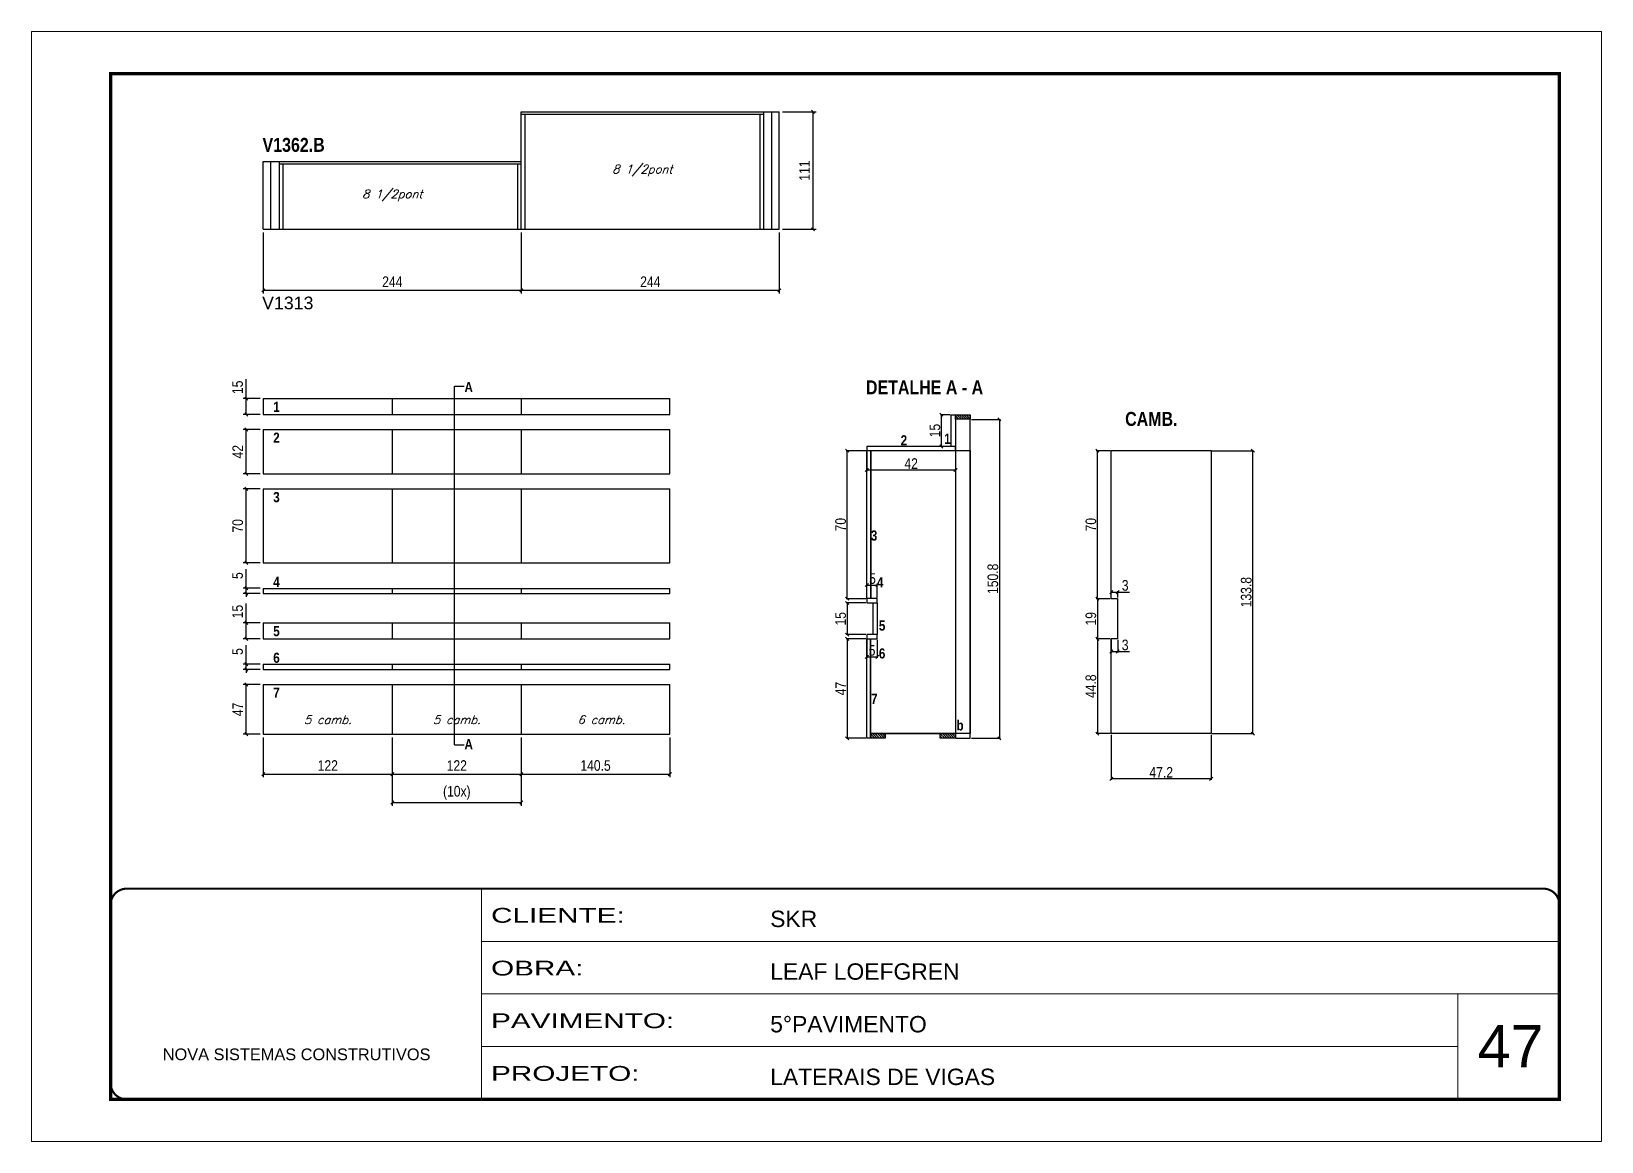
# Model space of a CAD drawing. Extents: x 3309 to 10384, y -2522 to 14608.
# Drawn here: x 6506 to 7991, y 924 to 1974 of the extents above; entities that cross this region are included whole.
import ezdxf

# ---------------------------------------------------------------- set-up
doc = ezdxf.new("R2010")
doc.units = 0
doc.linetypes.add('CONTINUO', pattern=[0])
doc.linetypes.add('DASHED', pattern=[0.75, 0.5, -0.25])
for name, color, linetype in [('5', 5, 'Continuous'), ('COTA', 241, 'Continuous'), ('detalhes', 4, 'Continuous'), ('NOMENCLATURA', 7, 'Continuous'), ('Painéis', 200, 'Continuous'), ('SARR_2.2x7', 40, 'Continuous'), ('SARR_3.5x7', 81, 'Continuous'), ('texto', 7, 'Continuous')]:
    doc.layers.add(name, color=color, linetype=linetype)
for name, color, linetype, lineweight in [('CARIMBO', 255, 'Continuous', 9), ('Folhas', 255, 'Continuous', 9), ('SARRAFO DE PRESSAO', 251, 'DASHED', 9)]:
    doc.layers.add(name, color=color, linetype=linetype, lineweight=lineweight)
doc.styles.add('ARIAL', font='arial.ttf')
doc.styles.add('COTA TECNICA', font='techl___.ttf', dxfattribs={"height": 10})
doc.styles.add('COTA TECNICA 2X', font='techl___.ttf', dxfattribs={"height": 10})
doc.styles.add('Romans', font='romans.shx')
doc.styles.get("Standard").update_dxf_attribs({"font": 'arial.ttf'})
doc.styles.add('TECNICA', font='techb___.ttf', dxfattribs={"height": 10})
doc.styles.add('Tecnologia', font='')
doc.styles.get('Tecnologia').set_extended_font_data('Forgotten Futurist')
doc.dimstyles.new('PAINEL', dxfattribs={"dimtxt": 10, "dimasz": 3, "dimexe": 3, "dimexo": 3, "dimgap": 3, "dimtad": 1, "dimdec": 1, "dimzin": 12, "dimdsep": 46, "dimtxsty": 'COTA TECNICA', "dimblk1": 'OBLIQUE', "dimblk2": 'OBLIQUE', "dimsah": 1, "dimcen": 0.9, "dimclrd": 4, "dimclre": 4, "dimclrt": 240, "dimadec": 1, "dimazin": 3, "dimtfac": 1, "dimtdec": 1, "dimtmove": 0, "dimatfit": 3, "dimfxl": 1, "dimtolj": 1, "dimtzin": 12, "dimarcsym": 0})
doc.dimstyles.new('SECAO', dxfattribs={"dimscale": 0.333333, "dimtxt": 5, "dimasz": 9, "dimexe": 3, "dimexo": 3, "dimgap": 3, "dimtad": 1, "dimdec": 1, "dimlfac": 0.5, "dimzin": 12, "dimdsep": 46, "dimtxsty": 'COTA TECNICA 2X', "dimblk1": 'OBLIQUE', "dimblk2": 'OBLIQUE', "dimsah": 1, "dimcen": 0.9, "dimclrd": 4, "dimclre": 4, "dimclrt": 240, "dimadec": 1, "dimazin": 3, "dimtfac": 1, "dimtdec": 1, "dimtmove": 0, "dimatfit": 3, "dimfxl": 1, "dimtolj": 1, "dimtzin": 12, "dimarcsym": 0})

# ---------------------------------------------------------------- blocks, each defined once
blk = doc.blocks.new('9999999999')
at = {"color": 30, "linetype": 'CONTINUO'}
for p, q in [((98564.6, 34230.2), (98564.6, 34429.4)), ((98564.6, 34379.6), (99584, 34379.6)), ((98564.6, 34329.8), (99488, 34329.8)), ((99584, 34329.8), (99488, 34329.8)), ((99488, 34329.8), (99488, 34230.2)), ((98564.6, 34280), (99488, 34280))]:
    blk.add_line(p, q, dxfattribs=at)
at = {"color": 30, "linetype": 'CONTINUO', "const_width": 2}
blk.add_lwpolyline([(99584, 34230.2), (99584, 34414.4, 0.414214), (99569, 34429.4), (98229, 34429.4, 0.414214), (98214, 34414.4), (98214, 34245.2, 0.414214), (98229, 34230.2), (99584, 34230.2)], format="xyb", dxfattribs=at)
at = {"layer": 'Folhas'}
blk.add_lwpolyline([(98139, 34190.2), (99624, 34190.2), (99624, 35240.2), (98139, 35240.2)], close=True, dxfattribs=at)
at = {"layer": 'Folhas', "color": 30, "const_width": 3}
blk.add_lwpolyline([(98214, 34230.2), (99584, 34230.2), (99584, 35200.2), (98214, 35200.2)], close=True, dxfattribs=at)
at = {"color": 7, "linetype": 'Continuous', "ltscale": 5, "style": 'ARIAL'}
for s, height, p in [('SKR', 15.48, (98837.7, 34393.1)), ('LEAF LOEFGREN', 15.483, (98837.7, 34343.3)), ('5°PAVIMENTO', 15.483, (98837.7, 34293.5)), ('NOVA SISTEMAS CONSTRUTIVOS', 11.059, (98263.2, 34267.2)), ('LATERAIS DE VIGAS', 15.483, (98837.7, 34243.7))]:
    blk.add_text(s, height=height, dxfattribs=at).set_placement(p)
at = {"layer": 'Folhas', "color": 7, "style": 'Tecnologia', "width": 1.5}
for s, p in [('CLIENTE:', (98573.7, 34397.2)), ('OBRA:', (98573.7, 34347.3)), ('PAVIMENTO:', (98573.7, 34297.5)), ('PROJETO:', (98573.7, 34247.7))]:
    blk.add_text(s, height=14, dxfattribs=at).set_placement(p)
blk = doc.blocks.new('_Oblique')
at = {"color": 0, "linetype": 'ByBlock', "lineweight": -2}
blk.add_line((-0.5, -0.5), (0.5, 0.5), dxfattribs=at)
blk = doc.blocks.new('*D1522')
at = {"layer": 'COTA', "color": 4, "linetype": 'ByBlock', "lineweight": -2, "transparency": 16777216}
for p, q in [((6725.7, 1783.4), (6725.7, 1725.7)), ((6969.7, 1783.4), (6969.7, 1725.7)), ((6725.7, 1728.7), (6969.7, 1728.7))]:
    blk.add_line(p, q, dxfattribs=at)
at = {"layer": 'Defpoints', "color": 0, "linetype": 'ByBlock', "transparency": 16777216}
for p in [(6725.7, 1786.4), (6969.7, 1786.4), (6969.7, 1728.7)]:
    blk.add_point(p, dxfattribs=at)
at = {"layer": 'COTA', "color": 4, "linetype": 'ByBlock', "lineweight": -2, "transparency": 16777216, "xscale": 3, "yscale": 3, "zscale": 3, "rotation": 180}
blk.add_blockref('_Oblique', (6725.7, 1728.7), dxfattribs=at)
at = {"layer": 'COTA', "color": 4, "linetype": 'ByBlock', "lineweight": -2, "transparency": 16777216, "xscale": 3, "yscale": 3, "zscale": 3}
blk.add_blockref('_Oblique', (6969.7, 1728.7), dxfattribs=at)
at = {"layer": 'COTA', "color": 240, "linetype": 'ByBlock', "transparency": 16777216, "insert": (6847.7, 1736.8), "char_height": 10, "attachment_point": 5, "style": 'COTA TECNICA'}
blk.add_mtext('\\A1;244', dxfattribs=at)
blk = doc.blocks.new('*D1523')
at = {"layer": 'COTA', "color": 4, "linetype": 'ByBlock', "lineweight": -2, "transparency": 16777216}
for p, q in [((6969.7, 1783.4), (6969.7, 1725.7)), ((7213.7, 1783.4), (7213.7, 1725.7)), ((6969.7, 1728.7), (7213.7, 1728.7))]:
    blk.add_line(p, q, dxfattribs=at)
at = {"layer": 'Defpoints', "color": 0, "linetype": 'ByBlock', "transparency": 16777216}
for p in [(6969.7, 1786.4), (7213.7, 1786.4), (7213.7, 1728.7)]:
    blk.add_point(p, dxfattribs=at)
at = {"layer": 'COTA', "color": 4, "linetype": 'ByBlock', "lineweight": -2, "transparency": 16777216, "xscale": 3, "yscale": 3, "zscale": 3, "rotation": 180}
blk.add_blockref('_Oblique', (6969.7, 1728.7), dxfattribs=at)
at = {"layer": 'COTA', "color": 4, "linetype": 'ByBlock', "lineweight": -2, "transparency": 16777216, "xscale": 3, "yscale": 3, "zscale": 3}
blk.add_blockref('_Oblique', (7213.7, 1728.7), dxfattribs=at)
at = {"layer": 'COTA', "color": 240, "linetype": 'ByBlock', "transparency": 16777216, "insert": (7091.7, 1736.8), "char_height": 10, "attachment_point": 5, "style": 'COTA TECNICA'}
blk.add_mtext('\\A1;244', dxfattribs=at)
blk = doc.blocks.new('*D1524')
at = {"layer": 'COTA', "color": 4, "lineweight": -2, "transparency": 16777216}
for p, q in [((7216.7, 1897.4), (7248.5, 1897.4)), ((7245.5, 1897.4), (7245.5, 1786.4)), ((7216.7, 1786.4), (7248.5, 1786.4))]:
    blk.add_line(p, q, dxfattribs=at)
at = {"layer": 'Defpoints', "color": 0, "transparency": 16777216}
for p in [(7213.7, 1897.4), (7213.7, 1786.4), (7245.5, 1786.4)]:
    blk.add_point(p, dxfattribs=at)
at = {"layer": 'COTA', "color": 4, "lineweight": -2, "transparency": 16777216, "xscale": 3, "yscale": 3, "zscale": 3}
for p, rotation in [((7245.5, 1897.4), 90), ((7245.5, 1786.4), 270)]:
    blk.add_blockref('_Oblique', p, dxfattribs=dict(at, rotation=rotation))
at = {"layer": 'COTA', "color": 240, "transparency": 16777216, "insert": (7237.5, 1841.9), "char_height": 10, "attachment_point": 5, "rotation": 90, "style": 'COTA TECNICA'}
blk.add_mtext('\\A1;111', dxfattribs=at)
blk = doc.blocks.new('*D1528')
at = {"layer": 'COTA', "color": 4, "lineweight": -2, "transparency": 16777216}
for p, q in [((7295.4, 1433), (7276.8, 1433)), ((7277.8, 1433), (7277.8, 1403)), ((7295.4, 1403), (7276.8, 1403))]:
    blk.add_line(p, q, dxfattribs=at)
at = {"layer": 'Defpoints', "color": 0, "transparency": 16777216}
for p in [(7296.4, 1433), (7277.8, 1403), (7296.4, 1403)]:
    blk.add_point(p, dxfattribs=at)
at = {"layer": 'COTA', "color": 4, "lineweight": -2, "transparency": 16777216, "xscale": 3, "yscale": 3, "zscale": 3}
for p, rotation in [((7277.8, 1433), 90), ((7277.8, 1403), 270)]:
    blk.add_blockref('_Oblique', p, dxfattribs=dict(at, rotation=rotation))
at = {"layer": 'COTA', "color": 240, "transparency": 16777216, "insert": (7271.7, 1418), "char_height": 10, "attachment_point": 5, "rotation": 90, "style": 'COTA TECNICA 2X'}
blk.add_mtext('\\A1;15', dxfattribs=at)
blk = doc.blocks.new('*D1529')
at = {"layer": 'COTA', "color": 4, "lineweight": -2, "transparency": 16777216}
for p, q in [((7296.4, 1438), (7296.4, 1450.9)), ((7296.4, 1449.9), (7306.4, 1449.9)), ((7306.4, 1438), (7306.4, 1450.9))]:
    blk.add_line(p, q, dxfattribs=at)
at = {"layer": 'Defpoints', "color": 0, "transparency": 16777216}
for p in [(7306.4, 1449.9), (7296.4, 1437), (7306.4, 1437)]:
    blk.add_point(p, dxfattribs=at)
at = {"layer": 'COTA', "color": 4, "lineweight": -2, "transparency": 16777216, "xscale": 3, "yscale": 3, "zscale": 3, "rotation": 180}
blk.add_blockref('_Oblique', (7296.4, 1449.9), dxfattribs=at)
at = {"layer": 'COTA', "color": 4, "lineweight": -2, "transparency": 16777216, "xscale": 3, "yscale": 3, "zscale": 3}
blk.add_blockref('_Oblique', (7306.4, 1449.9), dxfattribs=at)
at = {"layer": 'COTA', "color": 240, "transparency": 16777216, "insert": (7301.8, 1456), "char_height": 10, "attachment_point": 5, "style": 'COTA TECNICA 2X'}
blk.add_mtext('\\A1;5', dxfattribs=at)
blk = doc.blocks.new('*D1526')
at = {"layer": 'COTA', "color": 4, "lineweight": -2, "transparency": 16777216}
for p, q in [((7296.4, 1398), (7296.4, 1381)), ((7306.4, 1398), (7306.4, 1381)), ((7296.4, 1382), (7306.4, 1382))]:
    blk.add_line(p, q, dxfattribs=at)
at = {"layer": 'Defpoints', "color": 0, "transparency": 16777216}
for p in [(7296.4, 1399), (7306.4, 1399), (7306.4, 1382)]:
    blk.add_point(p, dxfattribs=at)
at = {"layer": 'COTA', "color": 4, "lineweight": -2, "transparency": 16777216, "xscale": 3, "yscale": 3, "zscale": 3, "rotation": 180}
blk.add_blockref('_Oblique', (7296.4, 1382), dxfattribs=at)
at = {"layer": 'COTA', "color": 4, "lineweight": -2, "transparency": 16777216, "xscale": 3, "yscale": 3, "zscale": 3}
blk.add_blockref('_Oblique', (7306.4, 1382), dxfattribs=at)
at = {"layer": 'COTA', "color": 240, "transparency": 16777216, "insert": (7301.4, 1388.1), "char_height": 10, "attachment_point": 5, "style": 'COTA TECNICA 2X'}
blk.add_mtext('\\A1;5', dxfattribs=at)
blk = doc.blocks.new('*D1527')
at = {"layer": 'COTA', "color": 4, "lineweight": -2, "transparency": 16777216}
for p, q in [((7295.4, 1399), (7276.8, 1399)), ((7277.8, 1399), (7277.8, 1305)), ((7295.4, 1305), (7276.8, 1305))]:
    blk.add_line(p, q, dxfattribs=at)
at = {"layer": 'Defpoints', "color": 0, "transparency": 16777216}
for p in [(7296.4, 1399), (7277.8, 1305), (7296.4, 1305)]:
    blk.add_point(p, dxfattribs=at)
at = {"layer": 'COTA', "color": 4, "lineweight": -2, "transparency": 16777216, "xscale": 3, "yscale": 3, "zscale": 3}
for p, rotation in [((7277.8, 1399), 90), ((7277.8, 1305), 270)]:
    blk.add_blockref('_Oblique', p, dxfattribs=dict(at, rotation=rotation))
at = {"layer": 'COTA', "color": 240, "transparency": 16777216, "insert": (7271.8, 1352), "char_height": 10, "attachment_point": 5, "rotation": 90, "style": 'COTA TECNICA 2X'}
blk.add_mtext('\\A1;47', dxfattribs=at)
blk = doc.blocks.new('*D1525')
at = {"layer": 'COTA', "color": 4, "lineweight": -2, "transparency": 16777216}
for p, q in [((7295.4, 1577), (7276.8, 1577)), ((7277.8, 1437), (7277.8, 1577)), ((7295.4, 1437), (7276.8, 1437))]:
    blk.add_line(p, q, dxfattribs=at)
at = {"layer": 'Defpoints', "color": 0, "transparency": 16777216}
for p in [(7277.8, 1577), (7296.4, 1577), (7296.4, 1437)]:
    blk.add_point(p, dxfattribs=at)
at = {"layer": 'COTA', "color": 4, "lineweight": -2, "transparency": 16777216, "xscale": 3, "yscale": 3, "zscale": 3}
for p, rotation in [((7277.8, 1577), 90), ((7277.8, 1437), 270)]:
    blk.add_blockref('_Oblique', p, dxfattribs=dict(at, rotation=rotation))
at = {"layer": 'COTA', "color": 240, "transparency": 16777216, "insert": (7271.7, 1507), "char_height": 10, "attachment_point": 5, "rotation": 90, "style": 'COTA TECNICA 2X'}
blk.add_mtext('\\A1;70', dxfattribs=at)
blk = doc.blocks.new('*D1530')
at = {"layer": 'COTA', "color": 4, "lineweight": -2, "transparency": 16777216}
for p, q in [((7296.4, 1576), (7296.4, 1557.7)), ((7380.4, 1576), (7380.4, 1557.7)), ((7380.4, 1558.7), (7296.4, 1558.7))]:
    blk.add_line(p, q, dxfattribs=at)
at = {"layer": 'Defpoints', "color": 0, "transparency": 16777216}
for p in [(7296.4, 1577), (7380.4, 1577), (7296.4, 1558.7)]:
    blk.add_point(p, dxfattribs=at)
at = {"layer": 'COTA', "color": 4, "lineweight": -2, "transparency": 16777216, "xscale": 3, "yscale": 3, "zscale": 3, "rotation": 180}
blk.add_blockref('_Oblique', (7296.4, 1558.7), dxfattribs=at)
at = {"layer": 'COTA', "color": 4, "lineweight": -2, "transparency": 16777216, "xscale": 3, "yscale": 3, "zscale": 3}
blk.add_blockref('_Oblique', (7380.4, 1558.7), dxfattribs=at)
at = {"layer": 'COTA', "color": 240, "transparency": 16777216, "insert": (7338.4, 1564.8), "char_height": 10, "attachment_point": 5, "style": 'COTA TECNICA 2X'}
blk.add_mtext('\\A1;42', dxfattribs=at)
blk = doc.blocks.new('*D1531')
at = {"layer": 'COTA', "color": 4, "lineweight": -2, "transparency": 16777216}
for p, q in [((7375.4, 1611), (7366, 1611)), ((7367, 1581), (7367, 1611)), ((7375.4, 1581), (7366, 1581))]:
    blk.add_line(p, q, dxfattribs=at)
at = {"layer": 'Defpoints', "color": 0, "transparency": 16777216}
for p in [(7367, 1611), (7376.4, 1611), (7376.4, 1581)]:
    blk.add_point(p, dxfattribs=at)
at = {"layer": 'COTA', "color": 4, "lineweight": -2, "transparency": 16777216, "xscale": 3, "yscale": 3, "zscale": 3}
for p, rotation in [((7367, 1611), 90), ((7367, 1581), 270)]:
    blk.add_blockref('_Oblique', p, dxfattribs=dict(at, rotation=rotation))
at = {"layer": 'COTA', "color": 240, "transparency": 16777216, "insert": (7360.9, 1596), "char_height": 10, "attachment_point": 5, "rotation": 90, "style": 'COTA TECNICA 2X'}
blk.add_mtext('\\A1;15', dxfattribs=at)
blk = doc.blocks.new('*D1532')
at = {"layer": 'COTA', "color": 4, "lineweight": -2, "transparency": 16777216}
for p, q in [((6709.6, 1626.2), (6709.6, 1644.6)), ((6722.7, 1626.2), (6706.6, 1626.2)), ((6709.6, 1611.2), (6709.6, 1626.2)), ((6722.7, 1611.2), (6706.6, 1611.2))]:
    blk.add_line(p, q, dxfattribs=at)
at = {"layer": 'Defpoints', "color": 0, "transparency": 16777216}
for p in [(6709.6, 1626.2), (6725.7, 1626.2), (6725.7, 1611.2)]:
    blk.add_point(p, dxfattribs=at)
at = {"layer": 'COTA', "color": 4, "lineweight": -2, "transparency": 16777216, "xscale": 3, "yscale": 3, "zscale": 3}
for p, rotation in [((6709.6, 1626.2), 90), ((6709.6, 1611.2), 270)]:
    blk.add_blockref('_Oblique', p, dxfattribs=dict(at, rotation=rotation))
at = {"layer": 'COTA', "color": 240, "transparency": 16777216, "insert": (6701.4, 1636.9), "char_height": 10, "attachment_point": 5, "rotation": 90, "style": 'COTA TECNICA'}
blk.add_mtext('\\A1;15', dxfattribs=at)
blk = doc.blocks.new('*D1533')
at = {"layer": 'COTA', "color": 4, "lineweight": -2, "transparency": 16777216}
for p, q in [((6722.7, 1597), (6706.6, 1597)), ((6709.6, 1555), (6709.6, 1597)), ((6722.7, 1555), (6706.6, 1555))]:
    blk.add_line(p, q, dxfattribs=at)
at = {"layer": 'Defpoints', "color": 0, "transparency": 16777216}
for p in [(6709.6, 1597), (6725.7, 1597), (6725.7, 1555)]:
    blk.add_point(p, dxfattribs=at)
at = {"layer": 'COTA', "color": 4, "lineweight": -2, "transparency": 16777216, "xscale": 3, "yscale": 3, "zscale": 3}
for p, rotation in [((6709.6, 1597), 90), ((6709.6, 1555), 270)]:
    blk.add_blockref('_Oblique', p, dxfattribs=dict(at, rotation=rotation))
at = {"layer": 'COTA', "color": 240, "transparency": 16777216, "insert": (6701.5, 1576), "char_height": 10, "attachment_point": 5, "rotation": 90, "style": 'COTA TECNICA'}
blk.add_mtext('\\A1;42', dxfattribs=at)
blk = doc.blocks.new('*D1534')
at = {"layer": 'COTA', "color": 4, "lineweight": -2, "transparency": 16777216}
for p, q in [((6722.7, 1540.9), (6706.6, 1540.9)), ((6709.6, 1470.9), (6709.6, 1540.9)), ((6722.7, 1470.9), (6706.6, 1470.9))]:
    blk.add_line(p, q, dxfattribs=at)
at = {"layer": 'Defpoints', "color": 0, "transparency": 16777216}
for p in [(6709.6, 1540.9), (6725.7, 1540.9), (6725.7, 1470.9)]:
    blk.add_point(p, dxfattribs=at)
at = {"layer": 'COTA', "color": 4, "lineweight": -2, "transparency": 16777216, "xscale": 3, "yscale": 3, "zscale": 3}
for p, rotation in [((6709.6, 1540.9), 90), ((6709.6, 1470.9), 270)]:
    blk.add_blockref('_Oblique', p, dxfattribs=dict(at, rotation=rotation))
at = {"layer": 'COTA', "color": 240, "transparency": 16777216, "insert": (6701.5, 1505.9), "char_height": 10, "attachment_point": 5, "rotation": 90, "style": 'COTA TECNICA'}
blk.add_mtext('\\A1;70', dxfattribs=at)
blk = doc.blocks.new('*D1535')
at = {"layer": 'COTA', "color": 4, "lineweight": -2, "transparency": 16777216}
for p, q in [((6709.6, 1446.8), (6709.6, 1464.9)), ((6722.7, 1446.8), (6706.6, 1446.8)), ((6722.7, 1441.8), (6706.6, 1441.8)), ((6709.6, 1441.8), (6709.6, 1446.8)), ((6709.6, 1441.8), (6709.6, 1438.8))]:
    blk.add_line(p, q, dxfattribs=at)
at = {"layer": 'Defpoints', "color": 0, "transparency": 16777216}
for p in [(6709.6, 1446.8), (6725.7, 1446.8), (6725.7, 1441.8)]:
    blk.add_point(p, dxfattribs=at)
at = {"layer": 'COTA', "color": 4, "lineweight": -2, "transparency": 16777216, "xscale": 3, "yscale": 3, "zscale": 3}
for p, rotation in [((6709.6, 1446.8), 270), ((6709.6, 1441.8), 90)]:
    blk.add_blockref('_Oblique', p, dxfattribs=dict(at, rotation=rotation))
at = {"layer": 'COTA', "color": 240, "transparency": 16777216, "insert": (6701.4, 1458.8), "char_height": 10, "attachment_point": 5, "rotation": 90, "style": 'COTA TECNICA'}
blk.add_mtext('\\A1;5', dxfattribs=at)
blk = doc.blocks.new('*D1536')
at = {"layer": 'COTA', "color": 4, "lineweight": -2, "transparency": 16777216}
for p, q in [((6709.6, 1414.1), (6709.6, 1432.5)), ((6722.7, 1414.1), (6706.6, 1414.1)), ((6709.6, 1399.1), (6709.6, 1414.1)), ((6722.7, 1399.1), (6706.6, 1399.1))]:
    blk.add_line(p, q, dxfattribs=at)
at = {"layer": 'Defpoints', "color": 0, "transparency": 16777216}
for p in [(6709.6, 1414.1), (6725.7, 1414.1), (6725.7, 1399.1)]:
    blk.add_point(p, dxfattribs=at)
at = {"layer": 'COTA', "color": 4, "lineweight": -2, "transparency": 16777216, "xscale": 3, "yscale": 3, "zscale": 3}
for p, rotation in [((6709.6, 1414.1), 90), ((6709.6, 1399.1), 270)]:
    blk.add_blockref('_Oblique', p, dxfattribs=dict(at, rotation=rotation))
at = {"layer": 'COTA', "color": 240, "transparency": 16777216, "insert": (6701.4, 1424.8), "char_height": 10, "attachment_point": 5, "rotation": 90, "style": 'COTA TECNICA'}
blk.add_mtext('\\A1;15', dxfattribs=at)
blk = doc.blocks.new('*D1537')
at = {"layer": 'COTA', "color": 4, "lineweight": -2, "transparency": 16777216}
for p, q in [((6709.6, 1375), (6709.6, 1393.1)), ((6722.7, 1375), (6706.6, 1375)), ((6722.7, 1370), (6706.6, 1370)), ((6709.6, 1370), (6709.6, 1375)), ((6709.6, 1370), (6709.6, 1367))]:
    blk.add_line(p, q, dxfattribs=at)
at = {"layer": 'Defpoints', "color": 0, "transparency": 16777216}
for p in [(6709.6, 1375), (6725.7, 1375), (6725.7, 1370)]:
    blk.add_point(p, dxfattribs=at)
at = {"layer": 'COTA', "color": 4, "lineweight": -2, "transparency": 16777216, "xscale": 3, "yscale": 3, "zscale": 3}
for p, rotation in [((6709.6, 1375), 270), ((6709.6, 1370), 90)]:
    blk.add_blockref('_Oblique', p, dxfattribs=dict(at, rotation=rotation))
at = {"layer": 'COTA', "color": 240, "transparency": 16777216, "insert": (6701.4, 1387), "char_height": 10, "attachment_point": 5, "rotation": 90, "style": 'COTA TECNICA'}
blk.add_mtext('\\A1;5', dxfattribs=at)
blk = doc.blocks.new('*D1538')
at = {"layer": 'COTA', "color": 4, "lineweight": -2, "transparency": 16777216}
for p, q in [((6722.7, 1355.8), (6706.6, 1355.8)), ((6709.6, 1308.8), (6709.6, 1355.8)), ((6722.7, 1308.8), (6706.6, 1308.8))]:
    blk.add_line(p, q, dxfattribs=at)
at = {"layer": 'Defpoints', "color": 0, "transparency": 16777216}
for p in [(6709.6, 1355.8), (6725.7, 1355.8), (6725.7, 1308.8)]:
    blk.add_point(p, dxfattribs=at)
at = {"layer": 'COTA', "color": 4, "lineweight": -2, "transparency": 16777216, "xscale": 3, "yscale": 3, "zscale": 3}
for p, rotation in [((6709.6, 1355.8), 90), ((6709.6, 1308.8), 270)]:
    blk.add_blockref('_Oblique', p, dxfattribs=dict(at, rotation=rotation))
at = {"layer": 'COTA', "color": 240, "transparency": 16777216, "insert": (6701.5, 1332.3), "char_height": 10, "attachment_point": 5, "rotation": 90, "style": 'COTA TECNICA'}
blk.add_mtext('\\A1;47', dxfattribs=at)
blk = doc.blocks.new('*D1539')
at = {"layer": 'COTA', "color": 4, "lineweight": -2, "transparency": 16777216}
for p, q in [((6725.7, 1305.8), (6725.7, 1268.1)), ((6847.7, 1305.8), (6847.7, 1268.1)), ((6725.7, 1271.1), (6847.7, 1271.1))]:
    blk.add_line(p, q, dxfattribs=at)
at = {"layer": 'Defpoints', "color": 0, "transparency": 16777216}
for p in [(6725.7, 1308.8), (6847.7, 1308.8), (6847.7, 1271.1)]:
    blk.add_point(p, dxfattribs=at)
at = {"layer": 'COTA', "color": 4, "lineweight": -2, "transparency": 16777216, "xscale": 3, "yscale": 3, "zscale": 3, "rotation": 180}
blk.add_blockref('_Oblique', (6725.7, 1271.1), dxfattribs=at)
at = {"layer": 'COTA', "color": 4, "lineweight": -2, "transparency": 16777216, "xscale": 3, "yscale": 3, "zscale": 3}
blk.add_blockref('_Oblique', (6847.7, 1271.1), dxfattribs=at)
at = {"layer": 'COTA', "color": 240, "transparency": 16777216, "insert": (6786.7, 1279.2), "char_height": 10, "attachment_point": 5, "style": 'COTA TECNICA'}
blk.add_mtext('\\A1;122', dxfattribs=at)
blk = doc.blocks.new('*D1540')
at = {"layer": 'COTA', "color": 4, "lineweight": -2, "transparency": 16777216}
for p, q in [((6847.7, 1305.8), (6847.7, 1268.1)), ((6969.7, 1305.8), (6969.7, 1268.1)), ((6847.7, 1271.1), (6969.7, 1271.1))]:
    blk.add_line(p, q, dxfattribs=at)
at = {"layer": 'Defpoints', "color": 0, "transparency": 16777216}
for p in [(6847.7, 1308.8), (6969.7, 1308.8), (6969.7, 1271.1)]:
    blk.add_point(p, dxfattribs=at)
at = {"layer": 'COTA', "color": 4, "lineweight": -2, "transparency": 16777216, "xscale": 3, "yscale": 3, "zscale": 3, "rotation": 180}
blk.add_blockref('_Oblique', (6847.7, 1271.1), dxfattribs=at)
at = {"layer": 'COTA', "color": 4, "lineweight": -2, "transparency": 16777216, "xscale": 3, "yscale": 3, "zscale": 3}
blk.add_blockref('_Oblique', (6969.7, 1271.1), dxfattribs=at)
at = {"layer": 'COTA', "color": 240, "transparency": 16777216, "insert": (6908.7, 1279.2), "char_height": 10, "attachment_point": 5, "style": 'COTA TECNICA'}
blk.add_mtext('\\A1;122', dxfattribs=at)
blk = doc.blocks.new('*D1541')
at = {"layer": 'COTA', "color": 4, "lineweight": -2, "transparency": 16777216}
for p, q in [((6969.7, 1305.8), (6969.7, 1268.1)), ((7110.2, 1305.8), (7110.2, 1268.1)), ((6969.7, 1271.1), (7110.2, 1271.1))]:
    blk.add_line(p, q, dxfattribs=at)
at = {"layer": 'Defpoints', "color": 0, "transparency": 16777216}
for p in [(6969.7, 1308.8), (7110.2, 1308.8), (7110.2, 1271.1)]:
    blk.add_point(p, dxfattribs=at)
at = {"layer": 'COTA', "color": 4, "lineweight": -2, "transparency": 16777216, "xscale": 3, "yscale": 3, "zscale": 3, "rotation": 180}
blk.add_blockref('_Oblique', (6969.7, 1271.1), dxfattribs=at)
at = {"layer": 'COTA', "color": 4, "lineweight": -2, "transparency": 16777216, "xscale": 3, "yscale": 3, "zscale": 3}
blk.add_blockref('_Oblique', (7110.2, 1271.1), dxfattribs=at)
at = {"layer": 'COTA', "color": 240, "transparency": 16777216, "insert": (7039.9, 1279.2), "char_height": 10, "attachment_point": 5, "style": 'COTA TECNICA'}
blk.add_mtext('\\A1;140.5', dxfattribs=at)
blk = doc.blocks.new('*D1542')
at = {"layer": 'COTA', "color": 4, "lineweight": -2, "transparency": 16777216}
for p, q in [((7395.4, 1606.6), (7422.8, 1606.6)), ((7421.8, 1606.6), (7421.8, 1305)), ((7395.4, 1305), (7422.8, 1305))]:
    blk.add_line(p, q, dxfattribs=at)
at = {"layer": 'Defpoints', "color": 0, "transparency": 16777216}
for p in [(7394.4, 1606.6), (7394.4, 1305), (7421.8, 1305)]:
    blk.add_point(p, dxfattribs=at)
at = {"layer": 'COTA', "color": 4, "lineweight": -2, "transparency": 16777216, "xscale": 3, "yscale": 3, "zscale": 3}
for p, rotation in [((7421.8, 1606.6), 90), ((7421.8, 1305), 270)]:
    blk.add_blockref('_Oblique', p, dxfattribs=dict(at, rotation=rotation))
at = {"layer": 'COTA', "color": 240, "transparency": 16777216, "insert": (7415.7, 1455.8), "char_height": 10, "attachment_point": 5, "rotation": 90, "style": 'COTA TECNICA 2X'}
blk.add_mtext('\\A1;150.8', dxfattribs=at)
blk = doc.blocks.new('*D1543')
at = {"layer": 'COTA', "color": 4, "lineweight": -2, "transparency": 16777216}
for p, q in [((7527.7, 1308.4), (7527.7, 1265.7)), ((7622.1, 1308.4), (7622.1, 1265.7)), ((7622.1, 1266.7), (7527.7, 1266.7))]:
    blk.add_line(p, q, dxfattribs=at)
at = {"layer": 'Defpoints', "color": 0, "transparency": 16777216}
for p in [(7527.7, 1309.4), (7622.1, 1309.4), (7527.7, 1266.7)]:
    blk.add_point(p, dxfattribs=at)
at = {"layer": 'COTA', "color": 4, "lineweight": -2, "transparency": 16777216, "xscale": 3, "yscale": 3, "zscale": 3, "rotation": 180}
blk.add_blockref('_Oblique', (7527.7, 1266.7), dxfattribs=at)
at = {"layer": 'COTA', "color": 4, "lineweight": -2, "transparency": 16777216, "xscale": 3, "yscale": 3, "zscale": 3}
blk.add_blockref('_Oblique', (7622.1, 1266.7), dxfattribs=at)
at = {"layer": 'COTA', "color": 240, "transparency": 16777216, "insert": (7574.9, 1272.8), "char_height": 10, "attachment_point": 5, "style": 'COTA TECNICA 2X'}
blk.add_mtext('\\A1;47.2', dxfattribs=at)
blk = doc.blocks.new('*D1544')
at = {"layer": 'COTA', "color": 4, "lineweight": -2, "transparency": 16777216}
for p, q in [((7623.1, 1577), (7662.6, 1577)), ((7661.6, 1309.4), (7661.6, 1577)), ((7623.1, 1309.4), (7662.6, 1309.4))]:
    blk.add_line(p, q, dxfattribs=at)
at = {"layer": 'Defpoints', "color": 0, "transparency": 16777216}
for p in [(7622.1, 1577), (7661.6, 1577), (7622.1, 1309.4)]:
    blk.add_point(p, dxfattribs=at)
at = {"layer": 'COTA', "color": 4, "lineweight": -2, "transparency": 16777216, "xscale": 3, "yscale": 3, "zscale": 3}
for p, rotation in [((7661.6, 1577), 90), ((7661.6, 1309.4), 270)]:
    blk.add_blockref('_Oblique', p, dxfattribs=dict(at, rotation=rotation))
at = {"layer": 'COTA', "color": 240, "transparency": 16777216, "insert": (7655.3, 1443.2), "char_height": 10, "attachment_point": 5, "rotation": 90, "style": 'COTA TECNICA 2X'}
blk.add_mtext('\\A1;133.8', dxfattribs=at)
blk = doc.blocks.new('*D1545')
at = {"layer": 'COTA', "color": 4, "lineweight": -2, "transparency": 16777216}
for p, q in [((7526.7, 1399), (7513.5, 1399)), ((7514.5, 1399), (7514.5, 1309.4)), ((7526.7, 1309.4), (7513.5, 1309.4))]:
    blk.add_line(p, q, dxfattribs=at)
at = {"layer": 'Defpoints', "color": 0, "transparency": 16777216}
for p in [(7527.7, 1399), (7514.5, 1309.4), (7527.7, 1309.4)]:
    blk.add_point(p, dxfattribs=at)
at = {"layer": 'COTA', "color": 4, "lineweight": -2, "transparency": 16777216, "xscale": 3, "yscale": 3, "zscale": 3}
for p, rotation in [((7514.5, 1399), 90), ((7514.5, 1309.4), 270)]:
    blk.add_blockref('_Oblique', p, dxfattribs=dict(at, rotation=rotation))
at = {"layer": 'COTA', "color": 240, "transparency": 16777216, "insert": (7508.4, 1354.2), "char_height": 10, "attachment_point": 5, "rotation": 90, "style": 'COTA TECNICA 2X'}
blk.add_mtext('\\A1;44.8', dxfattribs=at)
blk = doc.blocks.new('*D1546')
at = {"layer": 'COTA', "color": 4, "lineweight": -2, "transparency": 16777216}
for p, q in [((7527.7, 1398), (7527.7, 1386)), ((7533.7, 1398), (7533.7, 1386)), ((7527.7, 1387), (7533.7, 1387)), ((7533.7, 1387), (7545, 1387))]:
    blk.add_line(p, q, dxfattribs=at)
at = {"layer": 'Defpoints', "color": 0, "transparency": 16777216}
for p in [(7527.7, 1399), (7533.7, 1399), (7533.7, 1387)]:
    blk.add_point(p, dxfattribs=at)
at = {"layer": 'COTA', "color": 4, "lineweight": -2, "transparency": 16777216, "xscale": 3, "yscale": 3, "zscale": 3, "rotation": 180}
blk.add_blockref('_Oblique', (7527.7, 1387), dxfattribs=at)
at = {"layer": 'COTA', "color": 4, "lineweight": -2, "transparency": 16777216, "xscale": 3, "yscale": 3, "zscale": 3}
blk.add_blockref('_Oblique', (7533.7, 1387), dxfattribs=at)
at = {"layer": 'COTA', "color": 240, "transparency": 16777216, "insert": (7540.8, 1393.2), "char_height": 10, "attachment_point": 5, "style": 'COTA TECNICA 2X'}
blk.add_mtext('\\A1;3', dxfattribs=at)
blk = doc.blocks.new('*D1547')
at = {"layer": 'COTA', "color": 4, "lineweight": -2, "transparency": 16777216}
for p, q in [((7526.7, 1577), (7513.5, 1577)), ((7514.5, 1437), (7514.5, 1577)), ((7526.7, 1437), (7513.5, 1437))]:
    blk.add_line(p, q, dxfattribs=at)
at = {"layer": 'Defpoints', "color": 0, "transparency": 16777216}
for p in [(7514.5, 1577), (7527.7, 1577), (7527.7, 1437)]:
    blk.add_point(p, dxfattribs=at)
at = {"layer": 'COTA', "color": 4, "lineweight": -2, "transparency": 16777216, "xscale": 3, "yscale": 3, "zscale": 3}
for p, rotation in [((7514.5, 1577), 90), ((7514.5, 1437), 270)]:
    blk.add_blockref('_Oblique', p, dxfattribs=dict(at, rotation=rotation))
at = {"layer": 'COTA', "color": 240, "transparency": 16777216, "insert": (7508.4, 1507), "char_height": 10, "attachment_point": 5, "rotation": 90, "style": 'COTA TECNICA 2X'}
blk.add_mtext('\\A1;70', dxfattribs=at)
blk = doc.blocks.new('*D1548')
at = {"layer": 'COTA', "color": 4, "lineweight": -2, "transparency": 16777216}
for p, q in [((7527.7, 1438), (7527.7, 1444.2)), ((7527.7, 1443.2), (7533.7, 1443.2)), ((7533.7, 1438), (7533.7, 1444.2)), ((7533.7, 1443.2), (7545, 1443.2))]:
    blk.add_line(p, q, dxfattribs=at)
at = {"layer": 'Defpoints', "color": 0, "transparency": 16777216}
for p in [(7533.7, 1443.2), (7527.7, 1437), (7533.7, 1437)]:
    blk.add_point(p, dxfattribs=at)
at = {"layer": 'COTA', "color": 4, "lineweight": -2, "transparency": 16777216, "xscale": 3, "yscale": 3, "zscale": 3, "rotation": 180}
blk.add_blockref('_Oblique', (7527.7, 1443.2), dxfattribs=at)
at = {"layer": 'COTA', "color": 4, "lineweight": -2, "transparency": 16777216, "xscale": 3, "yscale": 3, "zscale": 3}
blk.add_blockref('_Oblique', (7533.7, 1443.2), dxfattribs=at)
at = {"layer": 'COTA', "color": 240, "transparency": 16777216, "insert": (7540.8, 1449.5), "char_height": 10, "attachment_point": 5, "style": 'COTA TECNICA 2X'}
blk.add_mtext('\\A1;3', dxfattribs=at)
blk = doc.blocks.new('*D1549')
at = {"layer": 'COTA', "color": 4, "lineweight": -2, "transparency": 16777216}
for p, q in [((7526.7, 1437), (7513.5, 1437)), ((7514.5, 1437), (7514.5, 1399)), ((7526.7, 1399), (7513.5, 1399))]:
    blk.add_line(p, q, dxfattribs=at)
at = {"layer": 'Defpoints', "color": 0, "transparency": 16777216}
for p in [(7527.7, 1437), (7514.5, 1399), (7527.7, 1399)]:
    blk.add_point(p, dxfattribs=at)
at = {"layer": 'COTA', "color": 4, "lineweight": -2, "transparency": 16777216, "xscale": 3, "yscale": 3, "zscale": 3}
for p, rotation in [((7514.5, 1437), 90), ((7514.5, 1399), 270)]:
    blk.add_blockref('_Oblique', p, dxfattribs=dict(at, rotation=rotation))
at = {"layer": 'COTA', "color": 240, "transparency": 16777216, "insert": (7508.4, 1418), "char_height": 10, "attachment_point": 5, "rotation": 90, "style": 'COTA TECNICA 2X'}
blk.add_mtext('\\A1;19', dxfattribs=at)
blk = doc.blocks.new('*D1612')
at = {"layer": 'COTA', "color": 4, "lineweight": -2, "transparency": 16777216}
for p, q in [((6847.7, 1305.8), (6847.7, 1241.2)), ((6969.7, 1305.8), (6969.7, 1241.2)), ((6847.7, 1244.2), (6969.7, 1244.2))]:
    blk.add_line(p, q, dxfattribs=at)
at = {"layer": 'Defpoints', "color": 0, "transparency": 16777216}
for p in [(6847.7, 1308.8), (6969.7, 1308.8), (6969.7, 1244.2)]:
    blk.add_point(p, dxfattribs=at)
at = {"layer": 'COTA', "color": 4, "lineweight": -2, "transparency": 16777216, "xscale": 3, "yscale": 3, "zscale": 3, "rotation": 180}
blk.add_blockref('_Oblique', (6847.7, 1244.2), dxfattribs=at)
at = {"layer": 'COTA', "color": 4, "lineweight": -2, "transparency": 16777216, "xscale": 3, "yscale": 3, "zscale": 3}
blk.add_blockref('_Oblique', (6969.7, 1244.2), dxfattribs=at)
at = {"layer": 'COTA', "color": 240, "transparency": 16777216, "insert": (6908.7, 1253.4), "char_height": 10, "attachment_point": 5, "style": 'COTA TECNICA'}
blk.add_mtext('\\A1;(10x)', dxfattribs=at)

msp = doc.modelspace()

# ---------------------------------------------------------------- hatches: boundary and pattern name
at = {"layer": 'SARR_2.2x7'}
h = msp.add_hatch(dxfattribs=at)
h.set_pattern_fill('ANSI31', color=256, scale=0.5, angle=90)
h.set_pattern_definition([(135, (40567.8906, -121905.5255), (-1.122532015, -1.122532015), [])])
h.paths.add_polyline_path([(7394.35, 1611.04), (7394.35, 1606.64), (7380.35, 1606.64), (7380.35, 1611.04)])
h = msp.add_hatch(dxfattribs=at)
h.set_pattern_fill('ANSI31', color=256, scale=0.5, angle=90)
h.set_pattern_definition([(135, (40535.4906, -122207.1255), (-1.122532015, -1.122532015), [])])
h.paths.add_polyline_path([(7313.95, 1305.04), (7313.95, 1309.44), (7299.95, 1309.44), (7299.95, 1305.04)])
h = msp.add_hatch(dxfattribs=at)
h.set_pattern_fill('ANSI31', color=256, scale=0.5, angle=90)
h.set_pattern_definition([(135, (40601.4906, -122207.1255), (-1.122532015, -1.122532015), [])])
h.paths.add_polyline_path([(7379.95, 1305.04), (7379.95, 1309.44), (7365.95, 1309.44), (7365.95, 1305.04)])

# ---------------------------------------------------------------- linework, layer by layer
at = {"layer": 'COTA'}
for p, q in [((6906.49, 1298.63), (6906.49, 1637.92)), ((6906.49, 1637.92), (6915.67, 1637.92)), ((6906.49, 1298.63), (6915.67, 1298.63))]:
    msp.add_line(p, q, dxfattribs=at)
at = {"layer": 'Painéis', "linetype": 'ByBlock'}
for p, q in [((6969.66, 1897.44), (7213.66, 1897.44)), ((6969.66, 1786.44), (6969.66, 1897.44)), ((7213.66, 1786.44), (7213.66, 1897.44)), ((6725.66, 1850.44), (6969.66, 1850.44)), ((6725.66, 1786.44), (6725.66, 1850.44)), ((6725.66, 1786.44), (6969.66, 1786.44)), ((6969.66, 1786.44), (7213.66, 1786.44)), ((6725.66, 1626.2), (7110.16, 1626.2)), ((6725.66, 1626.2), (6725.66, 1611.2)), ((6847.66, 1626.2), (6847.66, 1611.2)), ((6969.66, 1626.2), (6969.66, 1611.2)), ((7110.16, 1611.2), (7110.16, 1626.2)), ((6725.66, 1611.2), (7110.16, 1611.2)), ((6725.66, 1597.04), (7110.16, 1597.04)), ((6725.66, 1597.04), (6725.66, 1555.04)), ((6847.66, 1597.04), (6847.66, 1555.04)), ((6969.66, 1597.04), (6969.66, 1555.04)), ((7110.16, 1555.04), (7110.16, 1597.04)), ((6725.66, 1555.04), (7110.16, 1555.04)), ((6725.66, 1540.89), (7110.16, 1540.89)), ((6725.66, 1540.89), (6725.66, 1470.89)), ((6847.66, 1540.89), (6847.66, 1470.89)), ((6969.66, 1540.89), (6969.66, 1470.89)), ((7110.16, 1470.89), (7110.16, 1540.89)), ((6725.66, 1470.89), (7110.16, 1470.89)), ((6725.66, 1446.78), (7110.16, 1446.78)), ((6725.66, 1446.78), (6725.66, 1441.78)), ((6725.66, 1441.78), (7110.16, 1441.78)), ((6847.66, 1446.78), (6847.66, 1441.78)), ((6969.66, 1446.78), (6969.66, 1441.78)), ((7110.16, 1441.78), (7110.16, 1446.78)), ((6725.66, 1414.11), (7110.16, 1414.11)), ((6725.66, 1414.11), (6725.66, 1399.11)), ((6847.66, 1414.11), (6847.66, 1399.11)), ((6969.66, 1414.11), (6969.66, 1399.11)), ((7110.16, 1399.11), (7110.16, 1414.11)), ((6725.66, 1399.11), (7110.16, 1399.11)), ((6725.66, 1374.99), (7110.16, 1374.99)), ((6725.66, 1374.99), (6725.66, 1369.99)), ((6725.66, 1369.99), (7110.16, 1369.99)), ((6847.66, 1374.99), (6847.66, 1369.99)), ((6969.66, 1374.99), (6969.66, 1369.99)), ((7110.16, 1369.99), (7110.16, 1374.99)), ((6725.66, 1355.84), (7110.16, 1355.84)), ((6725.66, 1355.84), (6725.66, 1308.84)), ((6847.66, 1355.84), (6847.66, 1308.84)), ((6969.66, 1355.84), (6969.66, 1308.84)), ((7110.16, 1308.84), (7110.16, 1355.84)), ((6725.66, 1308.84), (7110.16, 1308.84))]:
    msp.add_line(p, q, dxfattribs=at)
at = {"layer": 'Painéis', "linetype": 'Continuous'}
for p, q in [((7527.65, 1437.04), (7533.65, 1437.04)), ((7533.65, 1437.04), (7533.65, 1399.04)), ((7533.65, 1399.04), (7527.65, 1399.04)), ((7299.95, 1309.44), (7380.35, 1309.44))]:
    msp.add_line(p, q, dxfattribs=at)
for points in [[(7380.35, 1581.04), (7376.35, 1581.04), (7376.35, 1611.04), (7380.35, 1611.04)], [(7296.35, 1577.04), (7380.35, 1577.04), (7380.35, 1581.04), (7296.35, 1581.04)], [(7296.35, 1437.04), (7296.35, 1577.04), (7300.35, 1577.04), (7300.35, 1437.04)], [(7296.35, 1433.04), (7306.35, 1433.04), (7306.35, 1437.04), (7296.35, 1437.04)], [(7302.35, 1403.04), (7302.35, 1433.04), (7306.35, 1433.04), (7306.35, 1403.04)], [(7296.35, 1399.04), (7306.35, 1399.04), (7306.35, 1403.04), (7296.35, 1403.04)], [(7296.35, 1305.04), (7296.35, 1399.04), (7299.95, 1399.04), (7299.95, 1305.04)]]:
    msp.add_lwpolyline(points, close=True, dxfattribs=at)
for points in [[(7300.35, 1437.04), (7300.35, 1577.04), (7394.35, 1577.04), (7394.35, 1309.44), (7299.95, 1309.44), (7299.95, 1399.04)], [(7527.65, 1437.04), (7527.65, 1577.04), (7622.05, 1577.04), (7622.05, 1309.44), (7527.65, 1309.44), (7527.65, 1399.04)]]:
    msp.add_lwpolyline(points, dxfattribs=at)
at = {"layer": 'SARR_2.2x7', "linetype": 'Continuous'}
for p, q in [((6969.66, 1895.24), (7198.66, 1895.24)), ((7206.66, 1786.44), (7206.66, 1897.44)), ((6732.66, 1786.44), (6732.66, 1850.44)), ((6740.66, 1848.24), (6969.66, 1848.24))]:
    msp.add_line(p, q, dxfattribs=at)
at = {"layer": 'SARR_2.2x7'}
for points in [[(7380.35, 1611.04), (7394.35, 1611.04), (7394.35, 1606.64), (7380.35, 1606.64)], [(7299.95, 1309.44), (7313.95, 1309.44), (7313.95, 1305.04), (7299.95, 1305.04)], [(7365.95, 1309.44), (7380.35, 1309.44), (7380.35, 1305.04), (7365.95, 1305.04)]]:
    msp.add_lwpolyline(points, close=True, dxfattribs=at)
at = {"layer": 'SARR_3.5x7'}
for p, q in [((6973.16, 1895.24), (6973.16, 1786.44)), ((7195.16, 1895.24), (7195.16, 1786.44)), ((7198.66, 1897.44), (7198.66, 1786.44)), ((6740.66, 1850.44), (6740.66, 1786.44)), ((6744.16, 1848.24), (6744.16, 1786.44)), ((6966.16, 1848.24), (6966.16, 1786.44))]:
    msp.add_line(p, q, dxfattribs=at)
msp.add_lwpolyline([(7394.35, 1606.64), (7380.35, 1606.64), (7380.35, 1305.04), (7394.35, 1305.04)], close=True, dxfattribs=at)

# ---------------------------------------------------------------- block references
at = {"layer": 'SARRAFO DE PRESSAO', "color": 6, "linetype": 'ByBlock'}
msp.add_blockref('9999999999', (-91632.61, -33266.67), dxfattribs=at)

# ---------------------------------------------------------------- texts
at = {"layer": '5', "linetype": 'Continuous'}
msp.add_text('V1313', height=12, rotation=0.00004, dxfattribs=at).set_placement((6724.59, 1710.71))
at = {"layer": 'CARIMBO', "style": 'ARIAL'}
msp.add_text('47', height=40, dxfattribs=at).set_placement((7874.23, 993.68))
at = {"layer": 'detalhes', "style": 'TECNICA'}
for s, p in [('A', (6915.95, 1632.41)), ('1', (6735.07, 1613.6)), ('2', (6735.07, 1584.45)), ('2', (7328.44, 1581.95)), ('1', (7369.61, 1583.45)), ('3', (6735.07, 1528.29)), ('3', (7300.2, 1491.97)), ('4', (6735.07, 1448.11)), ('4', (7305.95, 1447.66)), ('5', (6735.07, 1401.51)), ('5', (7307.84, 1406.79)), ('6', (6735.07, 1376.33)), ('6', (7307.84, 1380.43)), ('7', (6735.07, 1343.24)), ('7', (7300.44, 1337.44)), ('b', (7381.25, 1312.39)), ('A', (6915.95, 1294.66))]:
    msp.add_text(s, height=9.6, dxfattribs=at).set_placement(p)
at = {"layer": 'NOMENCLATURA', "style": 'TECNICA'}
for s, p in [('V1362.B', (6724.94, 1859.63)), ('DETALHE A - A', (7295.63, 1630.28)), ('CAMB.', (7540.77, 1600.41))]:
    msp.add_text(s, height=13.2, dxfattribs=at).set_placement(p)
at = {"layer": 'texto', "color": 2, "char_height": 8, "attachment_point": 5, "style": 'Romans'}
for s, insert in [('{\\Q19;\\C256;8 1/2pont}', (7084.16, 1841.94)), ('{\\Q19;\\C256;8 1/2pont}', (6847.66, 1818.44)), ('{\\Q19;\\C256;5 camb.}', (6786.66, 1322.53)), ('{\\Q19;\\C256;5 camb.}', (6908.66, 1322.53)), ('{\\Q19;\\C256;6 camb.}', (7045.41, 1322.53))]:
    msp.add_mtext(s, dxfattribs=dict(at, insert=insert))

# ---------------------------------------------------------------- dimensions: what is measured, and where the dimension line sits
at = {"layer": 'COTA'}
for base, p1, p2, dimstyle, picture, middle in [((7245.54, 1786.44), (7213.66, 1897.44), (7213.66, 1786.44), 'PAINEL', '*D1524', (7237.48, 1841.94)), ((6709.56, 1626.2), (6725.66, 1611.2), (6725.66, 1626.2), 'PAINEL', '*D1532', (6701.45, 1636.88)), ((7367.02, 1611.04), (7376.35, 1581.04), (7376.35, 1611.04), 'SECAO', '*D1531', (7360.91, 1596.04)), ((7421.8, 1305.04), (7394.35, 1606.64), (7394.35, 1305.04), 'SECAO', '*D1542', (7415.67, 1455.84)), ((6709.56, 1597.04), (6725.66, 1555.04), (6725.66, 1597.04), 'PAINEL', '*D1533', (6701.49, 1576.04)), ((7277.83, 1577.04), (7296.35, 1437.04), (7296.35, 1577.04), 'SECAO', '*D1525', (7271.73, 1507.04)), ((7514.52, 1577.04), (7527.65, 1437.04), (7527.65, 1577.04), 'SECAO', '*D1547', (7508.42, 1507.04)), ((7661.58, 1577.04), (7622.05, 1309.44), (7622.05, 1577.04), 'SECAO', '*D1544', (7655.34, 1443.24)), ((6709.56, 1540.89), (6725.66, 1470.89), (6725.66, 1540.89), 'PAINEL', '*D1534', (6701.46, 1505.89)), ((6709.56, 1446.78), (6725.66, 1441.78), (6725.66, 1446.78), 'PAINEL', '*D1535', (6701.45, 1458.82)), ((6709.56, 1414.11), (6725.66, 1399.11), (6725.66, 1414.11), 'PAINEL', '*D1536', (6701.45, 1424.79)), ((7277.83, 1403.04), (7296.35, 1433.04), (7296.35, 1403.04), 'SECAO', '*D1528', (7271.73, 1418.04)), ((7514.52, 1399.04), (7527.65, 1437.04), (7527.65, 1399.04), 'SECAO', '*D1549', (7508.44, 1418.04)), ((7277.83, 1305.04), (7296.35, 1399.04), (7296.35, 1305.04), 'SECAO', '*D1527', (7271.76, 1352.04)), ((7514.52, 1309.44), (7527.65, 1399.04), (7527.65, 1309.44), 'SECAO', '*D1545', (7508.43, 1354.24)), ((6709.56, 1374.99), (6725.66, 1369.99), (6725.66, 1374.99), 'PAINEL', '*D1537', (6701.45, 1387.04)), ((6709.56, 1355.84), (6725.66, 1308.84), (6725.66, 1355.84), 'PAINEL', '*D1538', (6701.49, 1332.34))]:
    dim = msp.add_linear_dim(base=base, p1=p1, p2=p2, angle=90, dimstyle=dimstyle, dxfattribs=at)
    dim.commit()
    dim.dimension.update_dxf_attribs({"geometry": picture, "text_midpoint": middle})
at = {"layer": 'COTA', "linetype": 'ByBlock'}
for base, p1, p2, picture, middle in [((6969.66, 1728.72), (6725.66, 1786.44), (6969.66, 1786.44), '*D1522', (6847.66, 1736.79)), ((7213.66, 1728.72), (6969.66, 1786.44), (7213.66, 1786.44), '*D1523', (7091.66, 1736.79))]:
    dim = msp.add_linear_dim(base=base, p1=p1, p2=p2, dimstyle='PAINEL', dxfattribs=at)
    dim.commit()
    dim.dimension.update_dxf_attribs({"geometry": picture, "text_midpoint": middle})
at = {"layer": 'COTA'}
for base, p1, p2, dimstyle, picture, middle in [((7296.35, 1558.72), (7380.35, 1577.04), (7296.35, 1577.04), 'SECAO', '*D1530', (7338.35, 1564.8)), ((7533.65, 1443.25), (7527.65, 1437.04), (7533.65, 1437.04), 'SECAO', '*D1548', (7540.82, 1449.47)), ((7306.35, 1382.01), (7296.35, 1399.04), (7306.35, 1399.04), 'SECAO', '*D1526', (7301.35, 1388.12)), ((7533.65, 1387.02), (7527.65, 1399.04), (7533.65, 1399.04), 'SECAO', '*D1546', (7540.82, 1393.24)), ((6847.66, 1271.12), (6725.66, 1308.84), (6847.66, 1308.84), 'PAINEL', '*D1539', (6786.66, 1279.18)), ((7527.65, 1266.73), (7622.05, 1309.44), (7527.65, 1309.44), 'SECAO', '*D1543', (7574.85, 1272.8))]:
    dim = msp.add_linear_dim(base=base, p1=p1, p2=p2, dimstyle=dimstyle, dxfattribs=at)
    dim.commit()
    dim.dimension.update_dxf_attribs({"geometry": picture, "text_midpoint": middle})
dim = msp.add_linear_dim(base=(7306.35, 1449.92), p1=(7296.35, 1437.04), p2=(7306.35, 1437.04), dimstyle='SECAO', dxfattribs=at)
dim.commit()
dim.dimension.update_dxf_attribs({"geometry": '*D1529', "text_midpoint": (7301.75, 1449.92), "dimtype": 160})
for base, p1, p2, picture, middle in [((6969.66, 1271.12), (6847.66, 1308.84), (6969.66, 1308.84), '*D1540', (6908.66, 1279.18)), ((7110.16, 1271.12), (6969.66, 1308.84), (7110.16, 1308.84), '*D1541', (7039.91, 1279.23))]:
    dim = msp.add_linear_dim(base=base, p1=p1, p2=p2, dimstyle='PAINEL', override={"dimtmove": 1}, dxfattribs=at)
    dim.commit()
    dim.dimension.update_dxf_attribs({"geometry": picture, "text_midpoint": middle})
dim = msp.add_linear_dim(base=(6969.66, 1244.22), p1=(6847.66, 1308.84), p2=(6969.66, 1308.84), text='(10x)', dimstyle='PAINEL', dxfattribs=at)
dim.commit()
dim.dimension.update_dxf_attribs({"geometry": '*D1612', "text_midpoint": (6908.66, 1253.44)})

doc.saveas('drawing.dxf')
